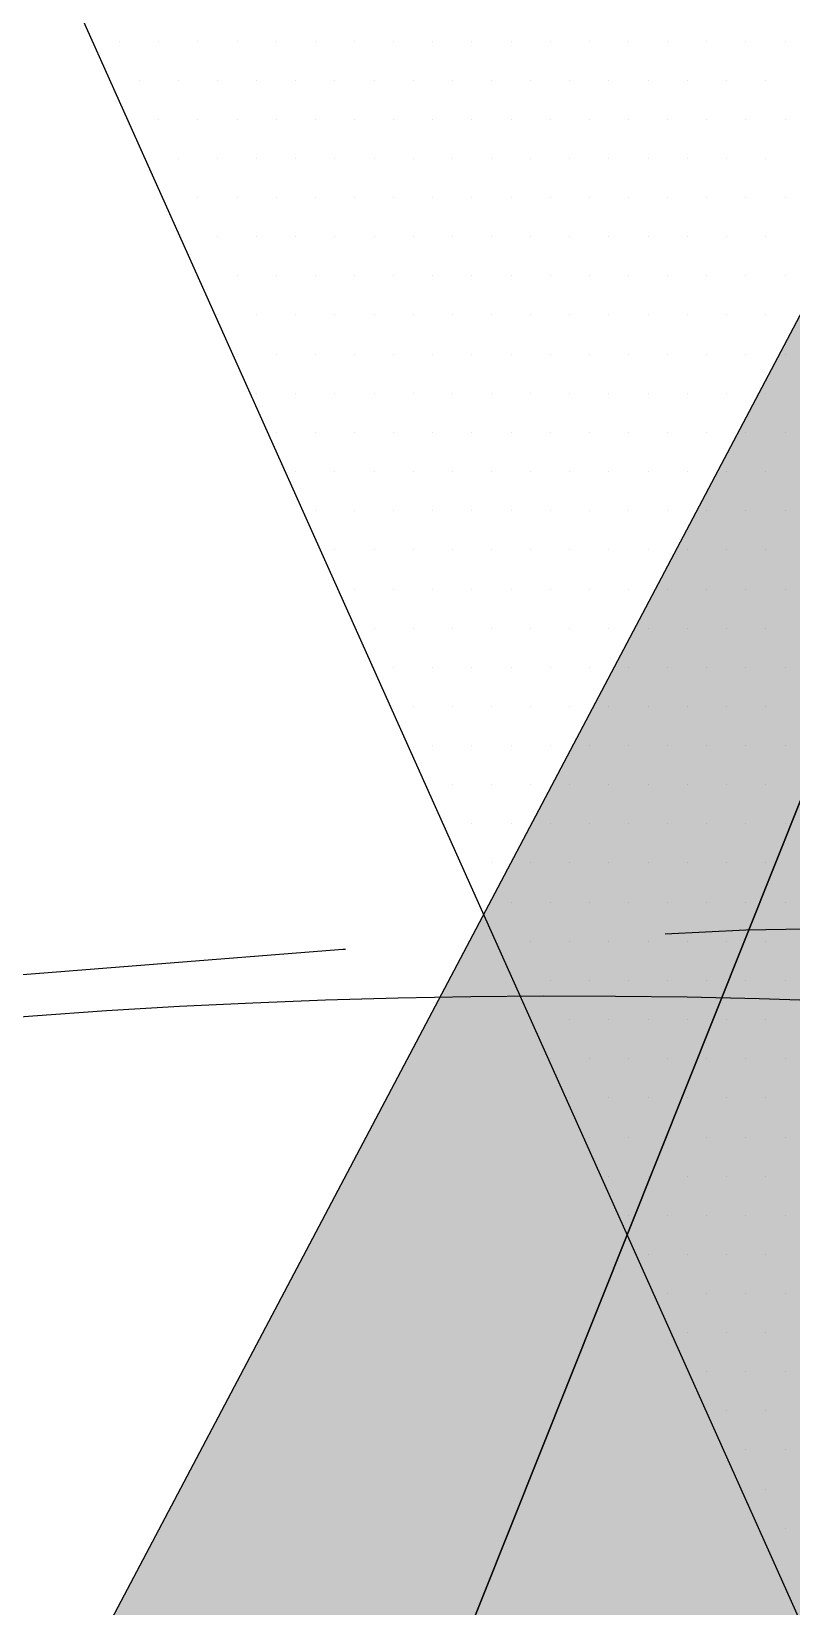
# Paper-space layout 'Layout1' of a CAD drawing. Extents: x -43 to 2298, y -18 to 768.
# Drawn here: x 1427.421 to 1429.202, y 82.716 to 86.407 of the extents above; entities that cross this region are included whole.
import ezdxf

# ---------------------------------------------------------------- set-up
doc = ezdxf.new("R2010")
doc.units = 0
doc.header["$LTSCALE"] = 2
doc.linetypes.add('CACHEX2', pattern=[0.75, 0.5, -0.25])
doc.layers.add('CARTOUCHE', color=7, linetype='Continuous')
doc.layers.add('LOGO', color=7, linetype='Continuous')

# ---------------------------------------------------------------- blocks, each defined once
blk = doc.blocks.new('A$C715108E3')
at = {"layer": 'LOGO', "color": 131}
for p, q in [((-5.1775, 1.3464), (-5.1775, 1.3464)), ((-5.1121, 1.3464), (-5.1121, 1.3464)), ((-5.0208, 1.3464), (-5.0208, 1.3464)), ((-4.929, 1.3464), (-4.929, 1.3464)), ((-4.8369, 1.3464), (-4.8369, 1.3464)), ((-4.7453, 1.3464), (-4.7453, 1.3464)), ((-4.6537, 1.3464), (-4.6537, 1.3464)), ((-4.562, 1.3464), (-4.562, 1.3464)), ((-4.47, 1.3464), (-4.47, 1.3464)), ((-4.3787, 1.3464), (-4.3787, 1.3464)), ((-4.2867, 1.3464), (-4.2867, 1.3464)), ((-4.1947, 1.3464), (-4.1947, 1.3464)), ((-4.1034, 1.3464), (-4.1034, 1.3464)), ((-4.0114, 1.3464), (-4.0114, 1.3464)), ((-3.9196, 1.3464), (-3.9196, 1.3464)), ((-3.8281, 1.3464), (-3.8281, 1.3464)), ((-3.7363, 1.3464), (-3.7363, 1.3464)), ((-3.6444, 1.3464), (-3.6444, 1.3464)), ((-3.5526, 1.3464), (-3.5526, 1.3464)), ((-5.1361, 1.2549), (-5.1361, 1.2549)), ((-5.0665, 1.2549), (-5.0665, 1.2549)), ((-4.9745, 1.2549), (-4.9745, 1.2549)), ((-4.8829, 1.2549), (-4.8829, 1.2549)), ((-4.7912, 1.2549), (-4.7912, 1.2549)), ((-4.6992, 1.2549), (-4.6992, 1.2549)), ((-4.6076, 1.2549), (-4.6076, 1.2549)), ((-4.5159, 1.2549), (-4.5159, 1.2549)), ((-4.4243, 1.2549), (-4.4243, 1.2549)), ((-4.3322, 1.2549), (-4.3322, 1.2549)), ((-4.2412, 1.2549), (-4.2412, 1.2549)), ((-4.1491, 1.2549), (-4.1491, 1.2549)), ((-4.0571, 1.2549), (-4.0571, 1.2549)), ((-3.9659, 1.2549), (-3.9659, 1.2549)), ((-3.8738, 1.2549), (-3.8738, 1.2549)), ((-3.782, 1.2549), (-3.782, 1.2549)), ((-3.6909, 1.2549), (-3.6909, 1.2549)), ((-3.5987, 1.2549), (-3.5987, 1.2549)), ((-5.0946, 1.1625), (-5.0946, 1.1625)), ((-5.0208, 1.1625), (-5.0208, 1.1625)), ((-4.929, 1.1625), (-4.929, 1.1625)), ((-4.8369, 1.1625), (-4.8369, 1.1625)), ((-4.7453, 1.1625), (-4.7453, 1.1625)), ((-4.6537, 1.1625), (-4.6537, 1.1625)), ((-4.562, 1.1625), (-4.562, 1.1625)), ((-4.47, 1.1625), (-4.47, 1.1625)), ((-4.3787, 1.1625), (-4.3787, 1.1625)), ((-4.2867, 1.1625), (-4.2867, 1.1625)), ((-4.1947, 1.1625), (-4.1947, 1.1625)), ((-4.1034, 1.1625), (-4.1034, 1.1625)), ((-4.0114, 1.1625), (-4.0114, 1.1625)), ((-3.9196, 1.1625), (-3.9196, 1.1625)), ((-3.8281, 1.1625), (-3.8281, 1.1625)), ((-3.7363, 1.1625), (-3.7363, 1.1625)), ((-3.6444, 1.1625), (-3.6444, 1.1625)), ((-3.5526, 1.1625), (-3.5526, 1.1625)), ((-5.054, 1.0714), (-5.054, 1.0714)), ((-4.9745, 1.0714), (-4.9745, 1.0714)), ((-4.8829, 1.0714), (-4.8829, 1.0714)), ((-4.7912, 1.0714), (-4.7912, 1.0714)), ((-4.6992, 1.0714), (-4.6992, 1.0714)), ((-4.6076, 1.0714), (-4.6076, 1.0714)), ((-4.5159, 1.0714), (-4.5159, 1.0714)), ((-4.4243, 1.0714), (-4.4243, 1.0714)), ((-4.3322, 1.0714), (-4.3322, 1.0714)), ((-4.2412, 1.0714), (-4.2412, 1.0714)), ((-4.1491, 1.0714), (-4.1491, 1.0714)), ((-4.0571, 1.0714), (-4.0571, 1.0714)), ((-3.9659, 1.0714), (-3.9659, 1.0714)), ((-3.8738, 1.0714), (-3.8738, 1.0714)), ((-3.782, 1.0714), (-3.782, 1.0714)), ((-3.6909, 1.0714), (-3.6909, 1.0714)), ((-3.5987, 1.0714), (-3.5987, 1.0714)), ((-5.0127, 0.9798), (-5.0127, 0.9798)), ((-4.929, 0.9798), (-4.929, 0.9798)), ((-4.8369, 0.9798), (-4.8369, 0.9798)), ((-4.7453, 0.9798), (-4.7453, 0.9798)), ((-4.6537, 0.9798), (-4.6537, 0.9798)), ((-4.562, 0.9798), (-4.562, 0.9798)), ((-4.47, 0.9798), (-4.47, 0.9798)), ((-4.3787, 0.9798), (-4.3787, 0.9798)), ((-4.2867, 0.9798), (-4.2867, 0.9798)), ((-4.1947, 0.9798), (-4.1947, 0.9798)), ((-4.1034, 0.9798), (-4.1034, 0.9798)), ((-4.0114, 0.9798), (-4.0114, 0.9798)), ((-3.9196, 0.9798), (-3.9196, 0.9798)), ((-3.8281, 0.9798), (-3.8281, 0.9798)), ((-3.7363, 0.9798), (-3.7363, 0.9798)), ((-3.6444, 0.9798), (-3.6444, 0.9798)), ((-3.5526, 0.9798), (-3.5526, 0.9798)), ((-4.9721, 0.8874), (-4.9721, 0.8874)), ((-4.8829, 0.8874), (-4.8829, 0.8874)), ((-4.7912, 0.8874), (-4.7912, 0.8874)), ((-4.6992, 0.8874), (-4.6992, 0.8874)), ((-4.6076, 0.8874), (-4.6076, 0.8874)), ((-4.5159, 0.8874), (-4.5159, 0.8874)), ((-4.4243, 0.8874), (-4.4243, 0.8874)), ((-4.3322, 0.8874), (-4.3322, 0.8874)), ((-4.2412, 0.8874), (-4.2412, 0.8874)), ((-4.1491, 0.8874), (-4.1491, 0.8874)), ((-4.0571, 0.8874), (-4.0571, 0.8874)), ((-3.9659, 0.8874), (-3.9659, 0.8874)), ((-3.8738, 0.8874), (-3.8738, 0.8874)), ((-3.782, 0.8874), (-3.782, 0.8874)), ((-3.6909, 0.8874), (-3.6909, 0.8874)), ((-3.5987, 0.8874), (-3.5987, 0.8874)), ((-4.9305, 0.7961), (-4.9305, 0.7961)), ((-4.929, 0.7961), (-4.929, 0.7961)), ((-4.8369, 0.7961), (-4.8369, 0.7961)), ((-4.7453, 0.7961), (-4.7453, 0.7961)), ((-4.6537, 0.7961), (-4.6537, 0.7961)), ((-4.562, 0.7961), (-4.562, 0.7961)), ((-4.47, 0.7961), (-4.47, 0.7961)), ((-4.3787, 0.7961), (-4.3787, 0.7961)), ((-4.2867, 0.7961), (-4.2867, 0.7961)), ((-4.1947, 0.7961), (-4.1947, 0.7961)), ((-4.1034, 0.7961), (-4.1034, 0.7961)), ((-4.0114, 0.7961), (-4.0114, 0.7961)), ((-3.9196, 0.7961), (-3.9196, 0.7961)), ((-3.8281, 0.7961), (-3.8281, 0.7961)), ((-3.7363, 0.7961), (-3.7363, 0.7961)), ((-3.6444, 0.7961), (-3.6444, 0.7961)), ((-3.5526, 0.7961), (-3.5526, 0.7961)), ((-4.89, 0.7047), (-4.89, 0.7047)), ((-4.8829, 0.7047), (-4.8829, 0.7047)), ((-4.7912, 0.7047), (-4.7912, 0.7047)), ((-4.6992, 0.7047), (-4.6992, 0.7047)), ((-4.6076, 0.7047), (-4.6076, 0.7047)), ((-4.5159, 0.7047), (-4.5159, 0.7047)), ((-4.4243, 0.7047), (-4.4243, 0.7047)), ((-4.3322, 0.7047), (-4.3322, 0.7047)), ((-4.2412, 0.7047), (-4.2412, 0.7047)), ((-4.1491, 0.7047), (-4.1491, 0.7047)), ((-4.0571, 0.7047), (-4.0571, 0.7047)), ((-3.9659, 0.7047), (-3.9659, 0.7047)), ((-3.8738, 0.7047), (-3.8738, 0.7047)), ((-3.782, 0.7047), (-3.782, 0.7047)), ((-3.6909, 0.7047), (-3.6909, 0.7047)), ((-3.5987, 0.7047), (-3.5987, 0.7047)), ((-4.8484, 0.6125), (-4.8484, 0.6125)), ((-4.8369, 0.6125), (-4.8369, 0.6125)), ((-4.7453, 0.6125), (-4.7453, 0.6125)), ((-4.6537, 0.6125), (-4.6537, 0.6125)), ((-4.562, 0.6125), (-4.562, 0.6125)), ((-4.47, 0.6125), (-4.47, 0.6125)), ((-4.3787, 0.6125), (-4.3787, 0.6125)), ((-4.2867, 0.6125), (-4.2867, 0.6125)), ((-4.1947, 0.6125), (-4.1947, 0.6125)), ((-4.1034, 0.6125), (-4.1034, 0.6125)), ((-4.0114, 0.6125), (-4.0114, 0.6125)), ((-3.9196, 0.6125), (-3.9196, 0.6125)), ((-3.8281, 0.6125), (-3.8281, 0.6125)), ((-3.7363, 0.6125), (-3.7363, 0.6125)), ((-3.6444, 0.6125), (-3.6444, 0.6125)), ((-3.5526, 0.6125), (-3.5526, 0.6125)), ((-4.807, 0.521), (-4.807, 0.521)), ((-4.7912, 0.521), (-4.7912, 0.521)), ((-4.6992, 0.521), (-4.6992, 0.521)), ((-4.6076, 0.521), (-4.6076, 0.521)), ((-4.5159, 0.521), (-4.5159, 0.521)), ((-4.4243, 0.521), (-4.4243, 0.521)), ((-4.3322, 0.521), (-4.3322, 0.521)), ((-4.2412, 0.521), (-4.2412, 0.521)), ((-4.1491, 0.521), (-4.1491, 0.521)), ((-4.0571, 0.521), (-4.0571, 0.521)), ((-3.9659, 0.521), (-3.9659, 0.521)), ((-3.8738, 0.521), (-3.8738, 0.521)), ((-3.782, 0.521), (-3.782, 0.521)), ((-3.6909, 0.521), (-3.6909, 0.521)), ((-3.5987, 0.521), (-3.5987, 0.521)), ((-4.7663, 0.4296), (-4.7663, 0.4296)), ((-4.7453, 0.4296), (-4.7453, 0.4296)), ((-4.6537, 0.4296), (-4.6537, 0.4296)), ((-4.562, 0.4296), (-4.562, 0.4296)), ((-4.47, 0.4296), (-4.47, 0.4296)), ((-4.3787, 0.4296), (-4.3787, 0.4296)), ((-4.2867, 0.4296), (-4.2867, 0.4296)), ((-4.1947, 0.4296), (-4.1947, 0.4296)), ((-4.1034, 0.4296), (-4.1034, 0.4296)), ((-4.0114, 0.4296), (-4.0114, 0.4296)), ((-3.9196, 0.4296), (-3.9196, 0.4296)), ((-3.8281, 0.4296), (-3.8281, 0.4296)), ((-3.7363, 0.4296), (-3.7363, 0.4296)), ((-3.6444, 0.4296), (-3.6444, 0.4296)), ((-3.5526, 0.4296), (-3.5526, 0.4296)), ((-4.7251, 0.3372), (-4.7251, 0.3372)), ((-4.6992, 0.3372), (-4.6992, 0.3372)), ((-4.6076, 0.3372), (-4.6076, 0.3372)), ((-4.5159, 0.3372), (-4.5159, 0.3372)), ((-4.4243, 0.3372), (-4.4243, 0.3372)), ((-4.3322, 0.3372), (-4.3322, 0.3372)), ((-4.2412, 0.3372), (-4.2412, 0.3372)), ((-4.1491, 0.3372), (-4.1491, 0.3372)), ((-4.0571, 0.3372), (-4.0571, 0.3372)), ((-3.9659, 0.3372), (-3.9659, 0.3372)), ((-3.8738, 0.3372), (-3.8738, 0.3372)), ((-3.782, 0.3372), (-3.782, 0.3372)), ((-3.6909, 0.3372), (-3.6909, 0.3372)), ((-3.5987, 0.3372), (-3.5987, 0.3372)), ((-4.6842, 0.2459), (-4.6842, 0.2459)), ((-4.6537, 0.2459), (-4.6537, 0.2459)), ((-4.562, 0.2459), (-4.562, 0.2459)), ((-4.47, 0.2459), (-4.47, 0.2459)), ((-4.3787, 0.2459), (-4.3787, 0.2459)), ((-4.2867, 0.2459), (-4.2867, 0.2459)), ((-4.1947, 0.2459), (-4.1947, 0.2459)), ((-4.1034, 0.2459), (-4.1034, 0.2459)), ((-4.0114, 0.2459), (-4.0114, 0.2459)), ((-3.9196, 0.2459), (-3.9196, 0.2459)), ((-3.8281, 0.2459), (-3.8281, 0.2459)), ((-3.7363, 0.2459), (-3.7363, 0.2459)), ((-3.6444, 0.2459), (-3.6444, 0.2459)), ((-3.5526, 0.2459), (-3.5526, 0.2459)), ((-4.643, 0.1544), (-4.643, 0.1544)), ((-4.6076, 0.1544), (-4.6076, 0.1544)), ((-4.5159, 0.1544), (-4.5159, 0.1544)), ((-4.4243, 0.1544), (-4.4243, 0.1544)), ((-4.3322, 0.1544), (-4.3322, 0.1544)), ((-4.2412, 0.1544), (-4.2412, 0.1544)), ((-4.1491, 0.1544), (-4.1491, 0.1544)), ((-4.0571, 0.1544), (-4.0571, 0.1544)), ((-3.9659, 0.1544), (-3.9659, 0.1544)), ((-3.8738, 0.1544), (-3.8738, 0.1544)), ((-3.782, 0.1544), (-3.782, 0.1544)), ((-3.6909, 0.1544), (-3.6909, 0.1544)), ((-3.5987, 0.1544), (-3.5987, 0.1544)), ((-4.6017, 0.0618), (-4.6017, 0.0618)), ((-4.562, 0.0618), (-4.562, 0.0618)), ((-4.47, 0.0618), (-4.47, 0.0618)), ((-4.3787, 0.0618), (-4.3787, 0.0618)), ((-4.2867, 0.0618), (-4.2867, 0.0618)), ((-4.1947, 0.0618), (-4.1947, 0.0618)), ((-4.1034, 0.0618), (-4.1034, 0.0618)), ((-4.0114, 0.0618), (-4.0114, 0.0618)), ((-3.9196, 0.0618), (-3.9196, 0.0618)), ((-3.8281, 0.0618), (-3.8281, 0.0618)), ((-3.7363, 0.0618), (-3.7363, 0.0618)), ((-3.6444, 0.0618), (-3.6444, 0.0618)), ((-3.5526, 0.0618), (-3.5526, 0.0618)), ((-4.5609, -0.0294), (-4.5609, -0.0294)), ((-4.5159, -0.0294), (-4.5159, -0.0294)), ((-4.4243, -0.0294), (-4.4243, -0.0294)), ((-4.3322, -0.0294), (-4.3322, -0.0294)), ((-4.2412, -0.0294), (-4.2412, -0.0294)), ((-4.1491, -0.0294), (-4.1491, -0.0294)), ((-4.0571, -0.0294), (-4.0571, -0.0294)), ((-3.9659, -0.0294), (-3.9659, -0.0294)), ((-3.8738, -0.0294), (-3.8738, -0.0294)), ((-3.782, -0.0294), (-3.782, -0.0294)), ((-3.6909, -0.0294), (-3.6909, -0.0294)), ((-3.5987, -0.0294), (-3.5987, -0.0294)), ((-4.5195, -0.1218), (-4.5195, -0.1218)), ((-4.47, -0.1218), (-4.47, -0.1218)), ((-4.3787, -0.1218), (-4.3787, -0.1218)), ((-4.2867, -0.1218), (-4.2867, -0.1218)), ((-4.1947, -0.1218), (-4.1947, -0.1218)), ((-4.1034, -0.1218), (-4.1034, -0.1218)), ((-4.0114, -0.1218), (-4.0114, -0.1218)), ((-3.9196, -0.1218), (-3.9196, -0.1218)), ((-3.8281, -0.1218), (-3.8281, -0.1218)), ((-3.7363, -0.1218), (-3.7363, -0.1218)), ((-3.6444, -0.1218), (-3.6444, -0.1218)), ((-3.5526, -0.1218), (-3.5526, -0.1218)), ((-4.4786, -0.2133), (-4.4786, -0.2133)), ((-4.4243, -0.2133), (-4.4243, -0.2133)), ((-4.3322, -0.2133), (-4.3322, -0.2133)), ((-4.2412, -0.2133), (-4.2412, -0.2133)), ((-4.1491, -0.2133), (-4.1491, -0.2133)), ((-4.0571, -0.2133), (-4.0571, -0.2133)), ((-3.9659, -0.2133), (-3.9659, -0.2133)), ((-3.8738, -0.2133), (-3.8738, -0.2133)), ((-3.782, -0.2133), (-3.782, -0.2133)), ((-3.6909, -0.2133), (-3.6909, -0.2133)), ((-3.5987, -0.2133), (-3.5987, -0.2133)), ((-4.4374, -0.3047), (-4.4374, -0.3047)), ((-4.3787, -0.3047), (-4.3787, -0.3047)), ((-4.2867, -0.3047), (-4.2867, -0.3047)), ((-4.1947, -0.3047), (-4.1947, -0.3047)), ((-4.1034, -0.3047), (-4.1034, -0.3047)), ((-4.0114, -0.3047), (-4.0114, -0.3047)), ((-3.9196, -0.3047), (-3.9196, -0.3047)), ((-3.8281, -0.3047), (-3.8281, -0.3047)), ((-3.7363, -0.3047), (-3.7363, -0.3047)), ((-3.6444, -0.3047), (-3.6444, -0.3047)), ((-3.5526, -0.3047), (-3.5526, -0.3047)), ((-4.3965, -0.3971), (-4.3965, -0.3971)), ((-4.3322, -0.3971), (-4.3322, -0.3971)), ((-4.2412, -0.3971), (-4.2412, -0.3971)), ((-4.1491, -0.3971), (-4.1491, -0.3971)), ((-4.0571, -0.3971), (-4.0571, -0.3971)), ((-3.9659, -0.3971), (-3.9659, -0.3971)), ((-3.8738, -0.3971), (-3.8738, -0.3971)), ((-3.782, -0.3971), (-3.782, -0.3971)), ((-3.6909, -0.3971), (-3.6909, -0.3971)), ((-3.5987, -0.3971), (-3.5987, -0.3971)), ((-4.3551, -0.4884), (-4.3551, -0.4884)), ((-4.2867, -0.4884), (-4.2867, -0.4884)), ((-4.1947, -0.4884), (-4.1947, -0.4884)), ((-4.1034, -0.4884), (-4.1034, -0.4884)), ((-4.0114, -0.4884), (-4.0114, -0.4884)), ((-3.9196, -0.4884), (-3.9196, -0.4884)), ((-3.8281, -0.4884), (-3.8281, -0.4884)), ((-3.7363, -0.4884), (-3.7363, -0.4884)), ((-3.6444, -0.4884), (-3.6444, -0.4884)), ((-3.5526, -0.4884), (-3.5526, -0.4884)), ((-4.3139, -0.5799), (-4.3139, -0.5799)), ((-4.2412, -0.5799), (-4.2412, -0.5799)), ((-4.1491, -0.5799), (-4.1491, -0.5799)), ((-4.0571, -0.5799), (-4.0571, -0.5799)), ((-3.9659, -0.5799), (-3.9659, -0.5799)), ((-3.8738, -0.5799), (-3.8738, -0.5799)), ((-3.782, -0.5799), (-3.782, -0.5799)), ((-3.6909, -0.5799), (-3.6909, -0.5799)), ((-3.5987, -0.5799), (-3.5987, -0.5799)), ((-4.273, -0.6724), (-4.273, -0.6724)), ((-4.1947, -0.6724), (-4.1947, -0.6724)), ((-4.1034, -0.6724), (-4.1034, -0.6724)), ((-4.0114, -0.6724), (-4.0114, -0.6724)), ((-3.9196, -0.6724), (-3.9196, -0.6724)), ((-3.8281, -0.6724), (-3.8281, -0.6724)), ((-3.7363, -0.6724), (-3.7363, -0.6724)), ((-3.6444, -0.6724), (-3.6444, -0.6724)), ((-3.5526, -0.6724), (-3.5526, -0.6724)), ((-4.2316, -0.7635), (-4.2316, -0.7635)), ((-4.1491, -0.7635), (-4.1491, -0.7635)), ((-4.0571, -0.7635), (-4.0571, -0.7635)), ((-3.9659, -0.7635), (-3.9659, -0.7635)), ((-3.8738, -0.7635), (-3.8738, -0.7635)), ((-3.782, -0.7635), (-3.782, -0.7635)), ((-3.6909, -0.7635), (-3.6909, -0.7635)), ((-3.5987, -0.7635), (-3.5987, -0.7635)), ((-4.1909, -0.855), (-4.1909, -0.855)), ((-4.1034, -0.855), (-4.1034, -0.855)), ((-4.0114, -0.855), (-4.0114, -0.855)), ((-3.9196, -0.855), (-3.9196, -0.855)), ((-3.8281, -0.855), (-3.8281, -0.855)), ((-3.7363, -0.855), (-3.7363, -0.855)), ((-3.6444, -0.855), (-3.6444, -0.855)), ((-3.5526, -0.855), (-3.5526, -0.855)), ((-4.1497, -0.9472), (-4.1497, -0.9472)), ((-4.1491, -0.9472), (-4.1491, -0.9472)), ((-4.0571, -0.9472), (-4.0571, -0.9472)), ((-3.9659, -0.9472), (-3.9659, -0.9472)), ((-3.8738, -0.9472), (-3.8738, -0.9472)), ((-3.782, -0.9472), (-3.782, -0.9472)), ((-3.6909, -0.9472), (-3.6909, -0.9472)), ((-3.5987, -0.9472), (-3.5987, -0.9472)), ((-4.1081, -1.0386), (-4.1081, -1.0386)), ((-4.1034, -1.0386), (-4.1034, -1.0386)), ((-4.0114, -1.0386), (-4.0114, -1.0386)), ((-3.9196, -1.0386), (-3.9196, -1.0386)), ((-3.8281, -1.0386), (-3.8281, -1.0386)), ((-3.7363, -1.0386), (-3.7363, -1.0386)), ((-3.6444, -1.0386), (-3.6444, -1.0386)), ((-3.5526, -1.0386), (-3.5526, -1.0386)), ((-4.0672, -1.1301), (-4.0672, -1.1301)), ((-4.0571, -1.1301), (-4.0571, -1.1301)), ((-3.9659, -1.1301), (-3.9659, -1.1301)), ((-3.8738, -1.1301), (-3.8738, -1.1301)), ((-3.782, -1.1301), (-3.782, -1.1301)), ((-3.6909, -1.1301), (-3.6909, -1.1301)), ((-3.5987, -1.1301), (-3.5987, -1.1301)), ((-4.0264, -1.2223), (-4.0264, -1.2223)), ((-4.0114, -1.2223), (-4.0114, -1.2223)), ((-3.9196, -1.2223), (-3.9196, -1.2223)), ((-3.8281, -1.2223), (-3.8281, -1.2223)), ((-3.7363, -1.2223), (-3.7363, -1.2223)), ((-3.6444, -1.2223), (-3.6444, -1.2223)), ((-3.5526, -1.2223), (-3.5526, -1.2223)), ((-3.9855, -1.3138), (-3.9855, -1.3138)), ((-3.9659, -1.3138), (-3.9659, -1.3138)), ((-3.8738, -1.3138), (-3.8738, -1.3138)), ((-3.782, -1.3138), (-3.782, -1.3138)), ((-3.6909, -1.3138), (-3.6909, -1.3138)), ((-3.5987, -1.3138), (-3.5987, -1.3138)), ((-3.9439, -1.4052), (-3.9439, -1.4052)), ((-3.9196, -1.4052), (-3.9196, -1.4052)), ((-3.8281, -1.4052), (-3.8281, -1.4052)), ((-3.7363, -1.4052), (-3.7363, -1.4052)), ((-3.6444, -1.4052), (-3.6444, -1.4052)), ((-3.5526, -1.4052), (-3.5526, -1.4052)), ((-3.9033, -1.4974), (-3.9033, -1.4974)), ((-3.8738, -1.4974), (-3.8738, -1.4974)), ((-3.782, -1.4974), (-3.782, -1.4974)), ((-3.6909, -1.4974), (-3.6909, -1.4974)), ((-3.5987, -1.4974), (-3.5987, -1.4974)), ((-3.862, -1.5889), (-3.862, -1.5889)), ((-3.8281, -1.5889), (-3.8281, -1.5889)), ((-3.7363, -1.5889), (-3.7363, -1.5889)), ((-3.6444, -1.5889), (-3.6444, -1.5889)), ((-3.5526, -1.5889), (-3.5526, -1.5889)), ((-3.8208, -1.6803), (-3.8208, -1.6803)), ((-3.782, -1.6803), (-3.782, -1.6803)), ((-3.6909, -1.6803), (-3.6909, -1.6803)), ((-3.5987, -1.6803), (-3.5987, -1.6803)), ((-3.7797, -1.7729), (-3.7797, -1.7729)), ((-3.7363, -1.7729), (-3.7363, -1.7729)), ((-3.6444, -1.7729), (-3.6444, -1.7729)), ((-3.5526, -1.7729), (-3.5526, -1.7729)), ((-3.7385, -1.864), (-3.7385, -1.864)), ((-3.6909, -1.864), (-3.6909, -1.864)), ((-3.5987, -1.864), (-3.5987, -1.864)), ((-3.6977, -1.9557), (-3.6977, -1.9557)), ((-3.6444, -1.9557), (-3.6444, -1.9557)), ((-3.5526, -1.9557), (-3.5526, -1.9557)), ((-3.6564, -2.0481), (-3.6564, -2.0481)), ((-3.5987, -2.0481), (-3.5987, -2.0481)), ((-3.615, -2.1393), (-3.615, -2.1393)), ((-3.5526, -2.1393), (-3.5526, -2.1393)), ((-3.5743, -2.2308), (-3.5743, -2.2308))]:
    blk.add_line(p, q, dxfattribs=at)
blk.add_lwpolyline([(-5.4878, 2.0402), (-2.8588, -3.8274), (-4.4672, -5.9198), (-4.8244, -3.2921), (-5.1561, -2.8832), (-5.6923, -1.5053), (-6.7131, -2.8584), (-7.4026, -1.3018), (-8.4999, -2.7561), (-7.811, -4.4145), (-9.1641, -6.2255), (-8.3669, -7.7396), (-6.9811, -6.0917), (-7.663, -9.014), (-8.1214, -10.2245), (-10.4653, -10.7804), (-13.4372, -9.6448), (-17.1584, -8.2441)], dxfattribs=at)
blk = doc.blocks.new('A$C581E6685')
at = {"layer": 'LOGO'}
for color, points in [(32, [(-39.8519, 24.2064), (-40.7961, 26.4077), (-33.3292, 40.5507)]), (40, [(-39.8519, 24.2064), (-33.3292, 40.5507), (-37.1498, 25.5201)])]:
    blk.add_hatch(color=color, dxfattribs=at).paths.add_polyline_path(points)
at = {"layer": 'LOGO', "color": 32}
blk.add_lwpolyline([(-39.8519, 24.2064), (-40.7961, 26.4077), (-33.3292, 40.5507)], close=True, dxfattribs=at)
at = {"layer": 'LOGO', "color": 40}
blk.add_lwpolyline([(-39.8519, 24.2064), (-33.3292, 40.5507), (-37.1498, 25.5201)], close=True, dxfattribs=at)
at = {"layer": 'LOGO', "color": 32, "linetype": 'CACHEX2', "ltscale": 1.5}
blk.add_ellipse((-38.0538, 23.8138), major_axis=(-19.0311, -3.534), ratio=0.590567, dxfattribs=at)
at = {"layer": 'LOGO', "color": 32}
blk.add_ellipse((-37.6144, 23.8499), major_axis=(-13.5768, -4.2839), ratio=0.791971, dxfattribs=at)
at = {"layer": 'CARTOUCHE'}
blk.add_blockref('A$C715108E3', (-31.6739, 36.3189), dxfattribs=at)

psp = doc.layouts.get("Layout1")

# ---------------------------------------------------------------- block references
at = {"layer": 'LOGO'}
psp.add_blockref('A$C581E6685', (1464.4133, 48.7195), dxfattribs=at)

doc.saveas('drawing.dxf')
